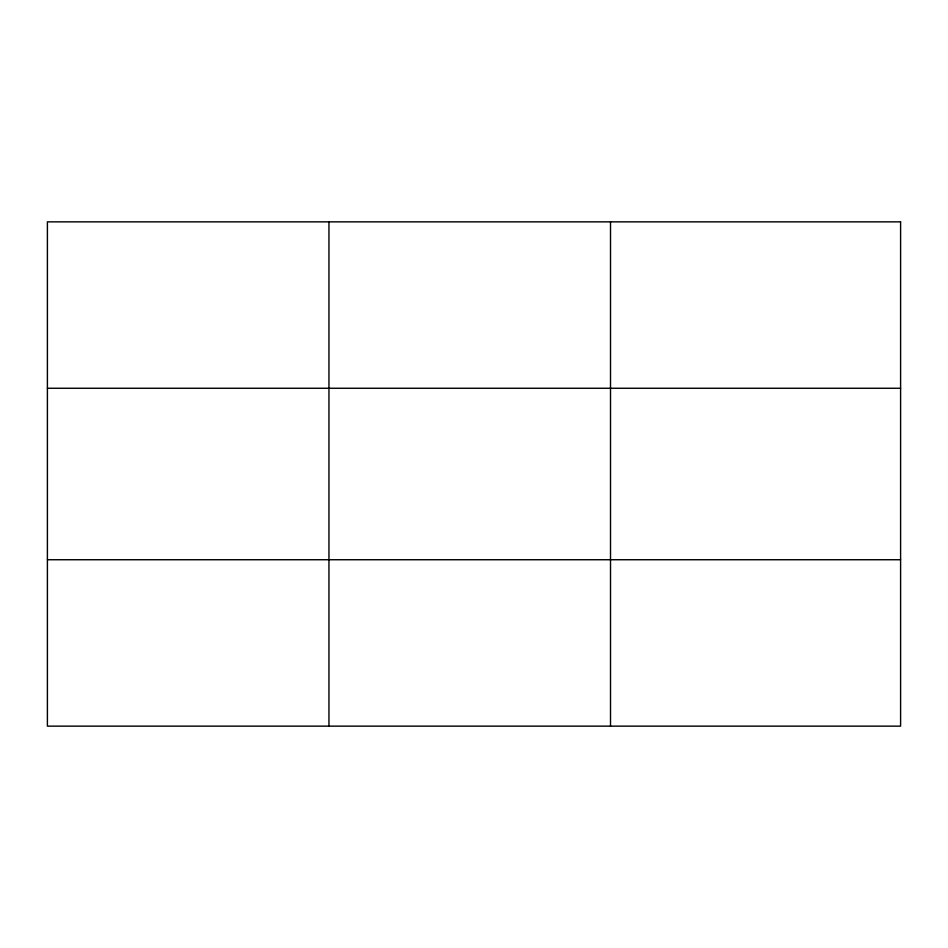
<?xml version="1.0" encoding="UTF-8"?>
<svg xmlns="http://www.w3.org/2000/svg" width="948" height="948" viewBox="0 0 948 948"><rect width="100%" height="100%" fill="white"/><g stroke="black" fill="none" stroke-linecap="round" stroke-linejoin="round"><path stroke-width="1.42" d="M328.956 221.856L328.956 726.144M610.512 221.856L610.512 726.144M47.4 388.265L900.6 388.265M47.4 559.735L900.6 559.735M900.6 221.856L900.6 726.144L47.4 726.144L47.4 221.856L900.6 221.856"/></g></svg>
